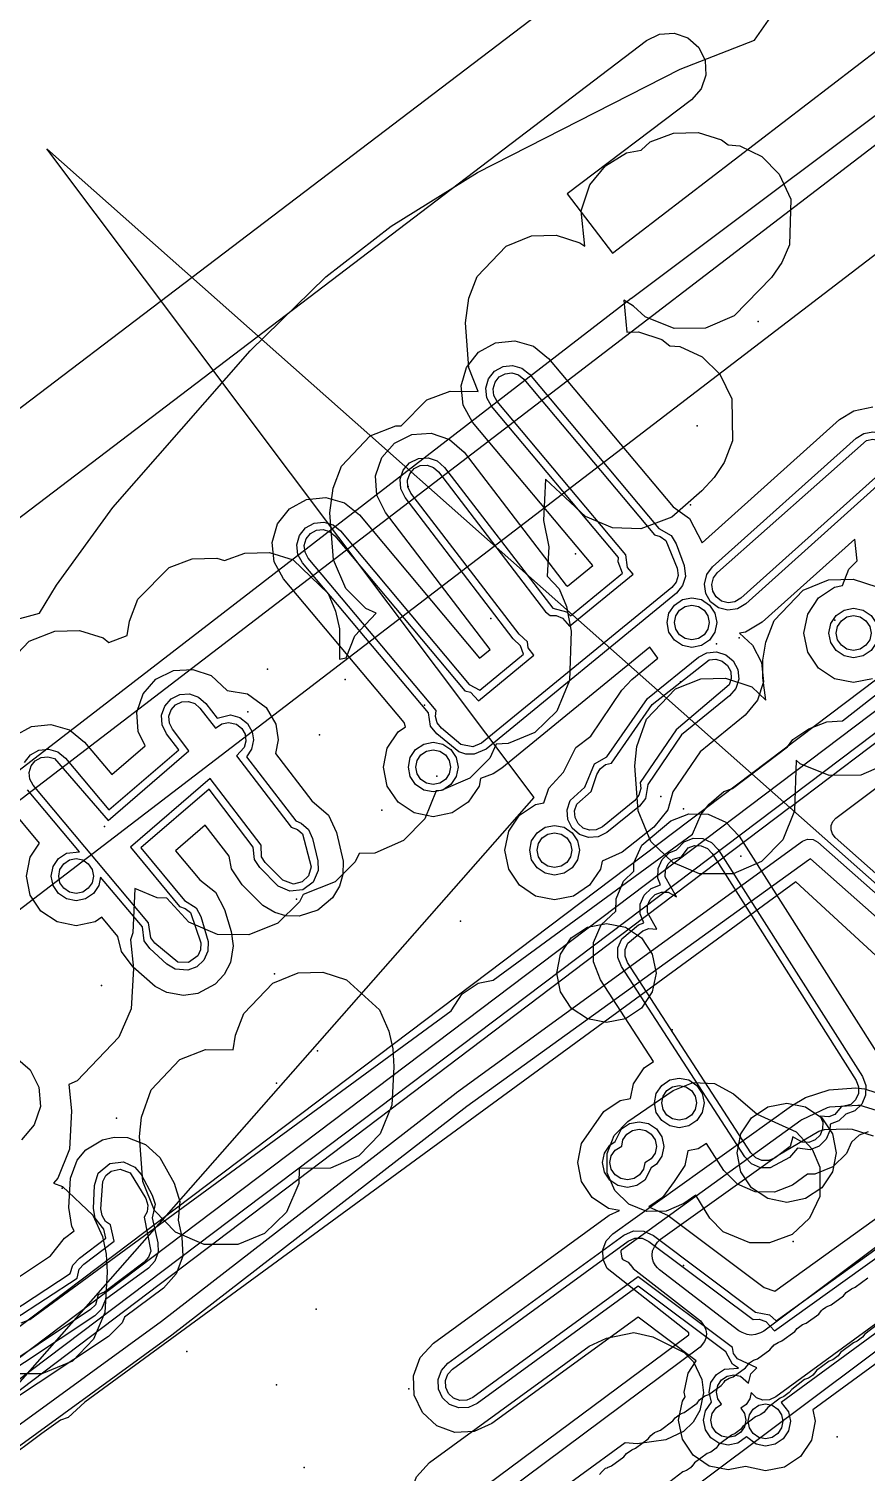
# Model space of a CAD drawing. Header units: metres. Extents: x 8738 to 9560, y -8972 to -7699.
# Drawn here: x 9081 to 9114.7, y -8066.4 to -8008.3 of the extents above; entities that cross this region are included whole.
import ezdxf

# ---------------------------------------------------------------- set-up
doc = ezdxf.new("R2010")
doc.units = ezdxf.units.M
for name, color, linetype in [('AI_GREENING_EXCLUSIONS', 1, 'Continuous'), ('AI_GREENING_LAWN', 82, 'Continuous'), ('AI_GREENING_REJECTED', 6, 'Continuous')]:
    doc.layers.add(name, color=color, linetype=linetype)

msp = doc.modelspace()

# ---------------------------------------------------------------- linework, layer by layer
at = {"layer": 'AI_GREENING_EXCLUSIONS'}
for points in [[(9065.332, -8039.592), (9105.887, -8008.746), (9106.413, -8008.49), (9106.998, -8008.456), (9107.55, -8008.648), (9107.988, -8009.037), (9108.243, -8009.563), (9108.278, -8010.148), (9108.086, -8010.701), (9107.697, -8011.138), (9102.685, -8014.931), (9104.516, -8017.317), (9116.273, -8008.3), (9130.611, -7997.862)], [(9133.563, -7999.423), (9118.053, -8010.714), (9074.126, -8044.337)], [(9079.347, -8062.757), (9138.983, -8017.725), (9143.15, -8014.605), (9143.021, -8014.092), (9142.791, -8013.706), (9133.374, -8000.948)], [(9135.623, -8002.253), (9120.149, -8013.518), (9076.249, -8047.119), (9063.963, -8056.126), (9063.981, -8056.862), (9063.352, -8058.709), (9062.065, -8060.175), (9060.716, -8061.209), (9058.965, -8062.071), (9057.019, -8062.197), (9056.141, -8061.899), (9055.655, -8061.923), (9055.572, -8062.153), (9055.355, -8062.393), (9055.049, -8063.245), (9053.738, -8064.69), (9053.176, -8065.106), (9051.411, -8065.939), (9051.081, -8065.955), (9011.834, -8095.018)], [(9078.75, -8061.955), (9138.383, -8016.924), (9141.952, -8014.253), (9132.857, -8001.965)], [(9009.423, -8076.766), (9044.757, -8050.755), (9046.514, -8049.937), (9047.463, -8049.893), (9047.614, -8049.47), (9048.923, -8048.024), (9050.858, -8046.587), (9051.08, -8046.019), (9052.379, -8044.636), (9063.247, -8036.78), (9103.775, -8005.955)], [(9080.683, -8060.415), (9081.039, -8060.271), (9098.011, -8047.845), (9098.452, -8047.159), (9099.101, -8046.725), (9099.704, -8046.605), (9107.738, -8040.723), (9108.093, -8039.918), (9108.411, -8039.511), (9109.002, -8039.001), (9109.348, -8038.887), (9111.571, -8037.208), (9111.775, -8036.907), (9112.426, -8036.478), (9113.156, -8036.2), (9113.776, -8036.16), (9136.038, -8018.768), (9136.326, -8018.398), (9136.916, -8017.887), (9137.262, -8017.772), (9138.109, -8017.132), (9145.009, -8006.609)], [(9080.683, -8060.415), (9081.039, -8060.271), (9098.011, -8047.845), (9098.452, -8047.159), (9099.101, -8046.725), (9099.704, -8046.605), (9107.738, -8040.723), (9108.093, -8039.918), (9108.411, -8039.511), (9109.002, -8039.001), (9109.348, -8038.887), (9111.571, -8037.208), (9111.775, -8036.907), (9112.426, -8036.478), (9113.156, -8036.2), (9113.776, -8036.16), (9136.038, -8018.768), (9136.326, -8018.398), (9136.916, -8017.887), (9137.262, -8017.772), (9138.109, -8017.132), (9145.009, -8006.609)], [(9078.938, -8032.494), (9081.424, -8031.821), (9082.106, -8030.696), (9084.385, -8027.569), (9089.909, -8021.249), (9092.964, -8018.267), (9095.595, -8016.226), (9099.081, -8014.075), (9107.243, -8009.912), (9110.235, -8008.742), (9111.172, -8007.392)], [(9079.855, -8034.17), (9081.016, -8032.949), (9082.045, -8032.541), (9083.04, -8032.515), (9083.988, -8032.815), (9084.226, -8032.996), (9084.957, -8032.721), (9085.054, -8032.138), (9085.393, -8031.263), (9086.653, -8029.984), (9087.584, -8029.634), (9088.578, -8029.607), (9088.887, -8029.705), (9089.707, -8029.397), (9090.701, -8029.37), (9091.649, -8029.67), (9093.061, -8031.027), (9093.36, -8031.736), (9093.515, -8032.456), (9093.511, -8033.672), (9093.786, -8033.618), (9094.128, -8032.731), (9094.988, -8031.826), (9094.58, -8031.639), (9093.77, -8030.829), (9093.272, -8029.678), (9093.127, -8027.778), (9093.256, -8026.78), (9093.595, -8025.905), (9094.756, -8024.683), (9095.786, -8024.276), (9095.995, -8024.27), (9097.036, -8023.221), (9097.968, -8022.871), (9099.101, -8022.888), (9098.723, -8021.944), (9098.595, -8020.125), (9098.725, -8019.128), (9099.064, -8018.252), (9100.224, -8017.031), (9101.254, -8016.623), (9102.249, -8016.597), (9103.197, -8016.897), (9103.395, -8017.04), (9103.247, -8015.616), (9103.607, -8014.568), (9104.233, -8013.795), (9105.077, -8013.27), (9105.664, -8013.175), (9106.036, -8012.831), (9106.967, -8012.48), (9107.962, -8012.454), (9108.91, -8012.754), (9109.171, -8012.957), (9109.64, -8012.991), (9110.534, -8013.428), (9111.235, -8014.133), (9111.699, -8015.139), (9111.649, -8016.987), (9111.338, -8017.692), (9110.921, -8018.298), (9109.413, -8019.844), (9108.263, -8020.342), (9106.993, -8020.358), (9105.828, -8019.889), (9105.366, -8019.448), (9104.973, -8019.206), (9105.097, -8020.504), (9105.557, -8020.492), (9106.506, -8020.792), (9106.826, -8021.051), (9107.228, -8021.077), (9108.13, -8021.498), (9108.844, -8022.191), (9109.326, -8023.188), (9109.353, -8024.873), (9109.01, -8025.747), (9108.604, -8026.361), (9108.119, -8026.89), (9106.908, -8027.955), (9105.657, -8028.421), (9104.511, -8028.383), (9103.424, -8027.926), (9101.81, -8026.422), (9101.738, -8028.089), (9101.95, -8029.147), (9101.887, -8030.327), (9102.366, -8030.846), (9102.666, -8031.555), (9102.848, -8032.545), (9102.783, -8034.536), (9102.268, -8035.768), (9101.391, -8036.624), (9100.308, -8037.077), (9099.826, -8037.093), (9099.574, -8037.655), (9098.764, -8038.465), (9097.614, -8038.964), (9097.41, -8038.98), (9096.948, -8040.107), (9096.092, -8040.984), (9094.942, -8041.483), (9094.301, -8041.499), (9094.145, -8041.832), (9093.334, -8042.642), (9092.048, -8043.157), (9091.907, -8043.452), (9091.03, -8044.308), (9089.865, -8044.777), (9088.596, -8044.761), (9087.446, -8044.263), (9086.557, -8043.305), (9086.172, -8043.288), (9085.264, -8042.908), (9085.193, -8044.703), (9085.095, -8044.979), (9085.216, -8046.129), (9085.122, -8047.755), (9084.624, -8048.906), (9082.943, -8050.658), (9082.611, -8050.81), (9082.715, -8051.87), (9082.637, -8053.415), (9082.168, -8054.58), (9081.991, -8054.778), (9082.352, -8054.912), (9083.576, -8056.07), (9083.961, -8056.926), (9084.116, -8057.646), (9084.156, -8058.363), (9084.062, -8059.989), (9083.609, -8061.073), (9082.753, -8061.95), (9081.521, -8062.464), (9080.334, -8062.464)], [(9114.995, -8034.468), (9114.23, -8034.62), (9113.465, -8034.468), (9112.816, -8034.034), (9112.382, -8033.385), (9112.23, -8032.62), (9112.382, -8031.855), (9112.816, -8031.206), (9113.465, -8030.772), (9113.786, -8030.708), (9114.042, -8030.047), (9114.367, -8029.707), (9114.279, -8028.845), (9110.549, -8032.189), (9109.878, -8032.587), (9109.63, -8032.622), (9110.158, -8033.114), (9110.522, -8033.804), (9110.594, -8034.581), (9110.363, -8035.327), (9109.865, -8035.927), (9108.04, -8037.407), (9106.945, -8039.02), (9106.738, -8039.743), (9106.184, -8040.444), (9104.901, -8041.454), (9104.093, -8041.808), (9104.028, -8042.135), (9103.594, -8042.784), (9102.945, -8043.218), (9102.18, -8043.37), (9101.415, -8043.218), (9100.766, -8042.784), (9100.332, -8042.135), (9100.18, -8041.37), (9100.332, -8040.605), (9100.766, -8039.956), (9101.415, -8039.522), (9101.75, -8039.456), (9101.946, -8038.874), (9102.546, -8038.219), (9103.04, -8037.232), (9103.636, -8036.773), (9104.897, -8034.916), (9105.292, -8034.486), (9106.336, -8033.639), (9106.336, -8033.639), (9106.016, -8033.189), (9100.057, -8038.067), (9099.711, -8038.295), (9099.199, -8038.477), (9099.138, -8038.785), (9098.704, -8039.434), (9098.055, -8039.868), (9097.29, -8040.02), (9096.525, -8039.868), (9095.876, -8039.434), (9095.442, -8038.785), (9095.29, -8038.02), (9095.442, -8037.255), (9095.876, -8036.606), (9096.174, -8036.406), (9096.124, -8036.231), (9091.261, -8030.436), (9090.885, -8029.752), (9090.8, -8028.976), (9091.019, -8028.227), (9091.507, -8027.618), (9092.191, -8027.243), (9092.967, -8027.158), (9093.716, -8027.376), (9094.325, -8027.865), (9099.162, -8033.63), (9099.585, -8033.284), (9095.362, -8027.771), (9095.018, -8027.07), (9094.968, -8026.292), (9095.219, -8025.553), (9095.734, -8024.967), (9096.435, -8024.622), (9097.213, -8024.572), (9097.952, -8024.824), (9098.538, -8025.339), (9102.646, -8030.703), (9102.707, -8030.728), (9103.716, -8029.902), (9098.872, -8024.128), (9098.496, -8023.444), (9098.411, -8022.668), (9098.63, -8021.919), (9099.118, -8021.31), (9099.802, -8020.935), (9100.578, -8020.85), (9101.327, -8021.068), (9101.936, -8021.557), (9106.959, -8027.543), (9107.617, -8028.012), (9108.132, -8028.984), (9113.664, -8024.024), (9114.234, -8023.665), (9114.999, -8023.513)], [(9115.666, -8037.844), (9114.516, -8038.342), (9113.247, -8038.359), (9112.082, -8037.889), (9111.909, -8037.738), (9111.849, -8039.784), (9111.379, -8040.949), (9110.524, -8041.826), (9109.374, -8042.324), (9108.023, -8042.324), (9106.94, -8041.871), (9106.063, -8041.016), (9105.548, -8039.784), (9105.419, -8037.965), (9105.5, -8037.19), (9105.888, -8036.092), (9107.049, -8034.87), (9108.079, -8034.463), (9109.073, -8034.437), (9109.073, -8034.437), (9110.123, -8034.789), (9110.69, -8035.325), (9110.573, -8034.43), (9110.575, -8033.712), (9110.691, -8032.985), (9111.03, -8032.11), (9112.191, -8030.888), (9113.221, -8030.481), (9114.215, -8030.454), (9115.164, -8030.754)], [(9080.421, -8036.767), (9081.105, -8036.392), (9081.881, -8036.307), (9082.63, -8036.525), (9083.239, -8037.014), (9084.34, -8038.325), (9085.691, -8037.165), (9085.404, -8036.582), (9085.354, -8035.804), (9085.605, -8035.065), (9086.12, -8034.479), (9086.821, -8034.134), (9087.599, -8034.084), (9088.338, -8034.336), (9088.986, -8034.931), (9089.813, -8035.071), (9090.565, -8035.615), (9090.948, -8036.295), (9091.048, -8036.919), (9090.937, -8037.479), (9092.395, -8039.384), (9093.073, -8039.953), (9093.399, -8040.662), (9093.657, -8041.81), (9093.645, -8042.351), (9093.511, -8042.817), (9093.234, -8043.282), (9092.638, -8043.785), (9091.895, -8044.022), (9091.354, -8044.01), (9090.905, -8043.883), (9090.423, -8043.599), (9089.588, -8042.77), (9089.161, -8042.117), (9089.066, -8041.615), (9088.107, -8040.363), (9086.911, -8041.39), (9087.892, -8042.559), (9088.516, -8043.062), (9088.882, -8043.752), (9089.151, -8044.646), (9089.236, -8045.222), (9089.118, -8045.897), (9088.869, -8046.376), (9088.501, -8046.771), (9087.811, -8047.137), (9087.236, -8047.222), (9086.561, -8047.104), (9086.082, -8046.855), (9085.2, -8046.075), (9084.736, -8045.448), (9084.736, -8045.448), (9084.583, -8044.839), (9083.941, -8044.073), (9083.665, -8044.258), (9082.9, -8044.41), (9082.135, -8044.258), (9081.486, -8043.824), (9081.052, -8043.175), (9080.9, -8042.41), (9081.052, -8041.645), (9081.429, -8041.08), (9080.175, -8039.585)], [(9080.82, -8037.837), (9081.064, -8037.533), (9081.406, -8037.345), (9081.794, -8037.303), (9082.169, -8037.412), (9082.473, -8037.656), (9084.224, -8039.743), (9087.04, -8037.324), (9086.542, -8036.675), (9086.37, -8036.325), (9086.345, -8035.935), (9086.471, -8035.566), (9086.728, -8035.273), (9087.078, -8035.101), (9087.468, -8035.075), (9087.837, -8035.201), (9088.13, -8035.459), (9088.583, -8036.05), (9089.124, -8035.921), (9089.5, -8036.026), (9089.807, -8036.266), (9089.998, -8036.606), (9090.048, -8036.919), (9089.972, -8037.302), (9089.771, -8037.602), (9091.755, -8040.192), (9091.977, -8040.275), (9092.263, -8040.54), (9092.426, -8040.894), (9092.643, -8041.803), (9092.657, -8042.193), (9092.452, -8042.658), (9092.044, -8042.962), (9091.512, -8043.022), (9091.047, -8042.817), (9090.302, -8042.069), (9090.088, -8041.743), (9090.04, -8041.242), (9088.258, -8038.915), (9085.509, -8041.275), (9087.264, -8043.392), (9087.742, -8043.695), (9087.925, -8044.039), (9088.221, -8045.052), (9088.211, -8045.442), (9088.052, -8045.799), (9087.769, -8046.067), (9087.405, -8046.207), (9086.898, -8046.163), (9086.564, -8045.962), (9085.872, -8045.335), (9085.64, -8045.021), (9085.572, -8044.462), (9083.891, -8042.457), (9083.824, -8042.793), (9083.824, -8042.793), (9083.607, -8043.117), (9083.283, -8043.334), (9082.9, -8043.41), (9082.517, -8043.334), (9082.193, -8043.117), (9081.976, -8042.793), (9081.9, -8042.41), (9081.976, -8042.027), (9082.193, -8041.703), (9082.517, -8041.486), (9083.034, -8041.437), (9080.941, -8038.942)], [(9118.627, -8059.497), (9112.589, -8063.912), (9112.681, -8064.376), (9112.529, -8065.141), (9112.095, -8065.79), (9111.446, -8066.224), (9110.681, -8066.376), (9109.869, -8066.193), (9109.18, -8066.33), (9108.415, -8066.178), (9107.766, -8065.744), (9107.332, -8065.095), (9107.18, -8064.33), (9107.332, -8063.565), (9107.446, -8063.394), (9107.407, -8063.198), (9107.559, -8062.433), (9107.891, -8061.936), (9105.542, -8060.174), (9099.652, -8064.464), (9098.943, -8064.791), (9098.943, -8064.791), (9098.164, -8064.823), (9097.431, -8064.554), (9096.858, -8064.025), (9096.53, -8063.316), (9096.499, -8062.537), (9096.768, -8061.804), (9097.297, -8061.23), (9104.382, -8056.071), (9104.794, -8055.888), (9104.348, -8055.8), (9103.699, -8055.366), (9103.265, -8054.717), (9103.113, -8053.952), (9103.265, -8053.187), (9104.17, -8051.891), (9104.819, -8051.457), (9105.238, -8051.374), (9105.355, -8050.784), (9105.789, -8050.135), (9106.162, -8049.885), (9104.031, -8046.597), (9103.743, -8045.872), (9103.754, -8045.091), (9104.062, -8044.375), (9104.651, -8043.819), (9104.656, -8043.333), (9104.962, -8042.615), (9105.369, -8042.217), (9105.377, -8041.882), (9105.693, -8041.168), (9106.862, -8040.182), (9107.59, -8039.901), (9108.37, -8039.92), (9109.084, -8040.235), (9109.622, -8040.8), (9115.427, -8049.951)], [(9119.26, -8047.705), (9112.494, -8041.713), (9112.417, -8041.77), (9098.644, -8051.698), (9086.755, -8060.903), (9073.69, -8070.417)], [(9162.28, -8104.863), (9136.861, -8080.886), (9136.325, -8080.771), (9135.635, -8080.413), (9135.036, -8079.913), (9134.867, -8079.59), (9133.732, -8078.495), (9133.409, -8077.988), (9132.898, -8076.498), (9132.677, -8076.21), (9132.476, -8075.456), (9132.444, -8074.676), (9132.509, -8074.41), (9125.134, -8054.827), (9111.895, -8042.637), (9083.258, -8063.604), (9082.583, -8064.221), (9082.275, -8064.323), (9081.525, -8064.872), (9079.98, -8066.016)], [(9162.28, -8104.863), (9136.861, -8080.886), (9136.325, -8080.771), (9135.635, -8080.413), (9135.036, -8079.913), (9134.867, -8079.59), (9133.732, -8078.495), (9133.409, -8077.988), (9132.898, -8076.498), (9132.677, -8076.21), (9132.476, -8075.456), (9132.444, -8074.676), (9132.509, -8074.41), (9125.134, -8054.827), (9111.895, -8042.637), (9083.258, -8063.604), (9082.583, -8064.221), (9082.275, -8064.323), (9081.525, -8064.872), (9079.98, -8066.016)], [(9080.465, -8049.713), (9081.056, -8050.223), (9081.407, -8050.92), (9081.464, -8051.698), (9081.219, -8052.439), (9080.709, -8053.03)], [(9094.213, -8070.824), (9107.588, -8060.886), (9107.588, -8060.818), (9104.296, -8058.218), (9104.135, -8057.863), (9104.123, -8057.473), (9104.26, -8057.108), (9104.527, -8056.823), (9111.721, -8051.669), (9112.287, -8051.334), (9113.242, -8051.016), (9114.316, -8050.942), (9114.672, -8050.982), (9115.951, -8051.404)], [(9079.687, -8059.158), (9081.866, -8057.713), (9082.433, -8056.999), (9082.828, -8056.703), (9082.725, -8056.532), (9082.606, -8055.761), (9082.673, -8054.586), (9082.949, -8053.856), (9083.295, -8053.441), (9083.962, -8053.036), (9084.435, -8052.927), (9084.975, -8052.943), (9085.705, -8053.219), (9086.273, -8053.754), (9086.849, -8054.781), (9087.08, -8055.526), (9087.012, -8056.275), (9087.169, -8056.958), (9087.196, -8057.722), (9086.934, -8058.44), (9086.421, -8059.007), (9084.855, -8060.182), (9084.76, -8060.411), (9084.206, -8060.96), (9079.971, -8063.769)], [(9114.809, -8052.711), (9114.452, -8052.849), (9114.142, -8053.126), (9113.948, -8053.581), (9113.39, -8054.127), (9112.666, -8054.418), (9112.365, -8054.414), (9111.769, -8054.858), (9111.044, -8055.147), (9110.264, -8055.136), (9109.547, -8054.827), (9109.003, -8054.268), (9108.296, -8053.178), (9107.968, -8053.397), (9107.549, -8053.48), (9107.432, -8054.07), (9106.998, -8054.719), (9106.527, -8055.366), (9105.975, -8055.735), (9106.76, -8056.088), (9110.621, -8058.984), (9111.054, -8059.13), (9117.461, -8054.529)], [(9079.274, -8060.631), (9082.659, -8058.415), (9082.773, -8058.089), (9083.034, -8057.799), (9084.1, -8056.998), (9084.016, -8056.633), (9083.664, -8056.19), (9083.605, -8055.805), (9083.646, -8054.872), (9083.797, -8054.386), (9084.263, -8053.992), (9084.81, -8053.929), (9085.274, -8054.138), (9085.524, -8054.438), (9085.97, -8055.259), (9086.086, -8055.631), (9085.964, -8056.183), (9086.195, -8057.183), (9086.208, -8057.565), (9086.077, -8057.924), (9085.821, -8058.207), (9084.081, -8059.472), (9083.93, -8059.852), (9083.653, -8060.127), (9079.418, -8062.935)], [(9079.102, -8061.105), (9082.947, -8058.614), (9083.031, -8058.242), (9083.214, -8058.039), (9084.436, -8057.121), (9084.285, -8056.466), (9084.088, -8056.322), (9083.946, -8056.088), (9083.905, -8055.818), (9083.974, -8054.717), (9084.101, -8054.475), (9084.311, -8054.301), (9084.676, -8054.216), (9085.086, -8054.371), (9085.706, -8055.402), (9085.787, -8055.663), (9085.763, -8055.935), (9085.649, -8056.151), (9085.912, -8057.517), (9085.82, -8057.769), (9085.641, -8057.967), (9084.054, -8059.158), (9083.787, -8059.278), (9083.681, -8059.684), (9083.488, -8059.877), (9079.253, -8062.685)], [(9118.659, -8058.235), (9111.304, -8063.613), (9111.605, -8063.993), (9111.681, -8064.376), (9111.605, -8064.759), (9111.388, -8065.083), (9111.064, -8065.3), (9110.681, -8065.376), (9110.298, -8065.3), (9109.915, -8064.995), (9109.563, -8065.254), (9109.18, -8065.33), (9108.797, -8065.254), (9108.473, -8065.037), (9108.256, -8064.713), (9108.18, -8064.33), (9108.256, -8063.947), (9108.499, -8063.605), (9108.407, -8063.198), (9108.483, -8062.815), (9108.7, -8062.491), (9109.024, -8062.274), (9109.024, -8062.274), (9109.586, -8062.234), (9109.344, -8062.079), (9109.081, -8061.579), (9105.551, -8058.931), (9099.063, -8063.656), (9098.709, -8063.819), (9098.319, -8063.835), (9097.953, -8063.7), (9097.666, -8063.436), (9097.502, -8063.082), (9097.487, -8062.692), (9097.621, -8062.326), (9097.886, -8062.039), (9104.971, -8056.879), (9105.356, -8056.708), (9105.777, -8056.711), (9106.16, -8056.888), (9110.281, -8059.979), (9110.835, -8060.091), (9111.104, -8060.326), (9118.147, -8055.267)], [(9118.799, -8057.761), (9111.093, -8063.395), (9110.845, -8063.51), (9110.573, -8063.522), (9110.316, -8063.428), (9110.103, -8063.218), (9110.054, -8063.466), (9109.902, -8063.693), (9109.679, -8063.842), (9109.827, -8064.062), (9109.88, -8064.33), (9109.827, -8064.598), (9109.675, -8064.825), (9109.448, -8064.977), (9109.18, -8065.03), (9108.912, -8064.977), (9108.685, -8064.825), (9108.533, -8064.598), (9108.48, -8064.33), (9108.533, -8064.062), (9108.685, -8063.835), (9108.908, -8063.686), (9108.76, -8063.466), (9108.707, -8063.198), (9108.76, -8062.93), (9108.912, -8062.703), (9109.139, -8062.551), (9109.407, -8062.498), (9109.675, -8062.551), (9109.993, -8062.84), (9110.082, -8062.466), (9110.325, -8062.222), (9109.552, -8061.863), (9109.552, -8061.863), (9109.396, -8061.639), (9109.343, -8061.4), (9105.554, -8058.558), (9098.886, -8063.413), (9098.639, -8063.528), (9098.366, -8063.539), (9098.109, -8063.444), (9097.909, -8063.259), (9097.794, -8063.011), (9097.783, -8062.738), (9097.877, -8062.482), (9098.062, -8062.281), (9105.148, -8057.122), (9105.417, -8057.002), (9105.712, -8057.004), (9105.98, -8057.128), (9110.183, -8060.28), (9110.427, -8060.264), (9110.686, -8060.351), (9111.048, -8060.735), (9118.353, -8055.488)]]:
    msp.add_lwpolyline(points, dxfattribs=at)
for points in [[(9111.666, -8039.643), (9105.286, -8044.47), (9105.286, -8044.47), (9079.766, -8063.776), (9101.359, -8039.245), (9081.723, -8013.122), (9111.666, -8039.643)], [(9121.974, -8040.042), (9141.61, -8066.165), (9111.666, -8039.643), (9118.047, -8034.817), (9118.047, -8034.817), (9143.567, -8015.511), (9121.974, -8040.042)], [(9091.906, -8028.689), (9092.15, -8028.384), (9092.492, -8028.197), (9092.88, -8028.154), (9093.254, -8028.263), (9093.559, -8028.508), (9098.744, -8034.689), (9099.166, -8034.92), (9100.932, -8033.474), (9100.812, -8033.137), (9100.513, -8032.852), (9096.156, -8027.163), (9095.984, -8026.813), (9095.959, -8026.423), (9096.085, -8026.054), (9096.342, -8025.761), (9096.692, -8025.589), (9097.082, -8025.563), (9097.451, -8025.689), (9097.744, -8025.947), (9102.117, -8031.622), (9102.663, -8031.772), (9102.819, -8031.929), (9104.921, -8030.208), (9104.739, -8029.757), (9104.755, -8029.584), (9099.638, -8023.485), (9099.45, -8023.143), (9099.408, -8022.755), (9099.517, -8022.381), (9099.761, -8022.076), (9100.103, -8021.889), (9100.491, -8021.846), (9100.865, -8021.955), (9101.17, -8022.199), (9106.381, -8028.411), (9106.879, -8028.687), (9107.081, -8029.021), (9107.4, -8029.899), (9107.455, -8030.339), (9107.341, -8030.712), (9107.094, -8031.014), (9099.424, -8037.294), (9098.935, -8037.499), (9098.606, -8037.503), (9098.318, -8037.401), (9097.431, -8036.684), (9097.188, -8036.379), (9097.098, -8035.836), (9092.027, -8029.793), (9091.839, -8029.451), (9091.797, -8029.063), (9091.906, -8028.689)], [(9092.172, -8028.827), (9092.343, -8028.614), (9092.582, -8028.483), (9092.854, -8028.453), (9093.116, -8028.529), (9093.329, -8028.7), (9098.56, -8034.945), (9098.796, -8035.008), (9099.115, -8035.349), (9101.351, -8033.518), (9101.121, -8033.219), (9101.085, -8032.977), (9100.751, -8032.67), (9096.395, -8026.98), (9096.274, -8026.735), (9096.256, -8026.463), (9096.344, -8026.204), (9096.525, -8025.999), (9096.77, -8025.878), (9097.042, -8025.861), (9097.301, -8025.949), (9097.506, -8026.129), (9101.819, -8031.761), (9101.999, -8031.916), (9102.243, -8031.917), (9102.496, -8032.021), (9102.779, -8032.349), (9105.351, -8030.243), (9105.119, -8029.986), (9105.052, -8029.471), (9099.868, -8023.292), (9099.736, -8023.053), (9099.706, -8022.781), (9099.783, -8022.519), (9099.954, -8022.306), (9100.193, -8022.175), (9100.465, -8022.145), (9100.727, -8022.221), (9100.94, -8022.392), (9106.2, -8028.67), (9106.437, -8028.728), (9106.658, -8028.889), (9107.118, -8030.001), (9107.157, -8030.309), (9107.077, -8030.571), (9106.903, -8030.782), (9099.233, -8037.062), (9098.891, -8037.205), (9098.408, -8037.106), (9097.625, -8036.454), (9097.454, -8036.241), (9097.378, -8035.979), (9097.405, -8035.736), (9092.256, -8029.6), (9092.125, -8029.361), (9092.095, -8029.089), (9092.172, -8028.827)], [(9109.546, -8031.643), (9109.16, -8031.699), (9108.782, -8031.602), (9108.469, -8031.368), (9108.271, -8031.032), (9108.215, -8030.646), (9108.312, -8030.268), (9108.546, -8029.955), (9114.331, -8024.768), (9114.643, -8024.584), (9114.999, -8024.513), (9115.382, -8024.589), (9115.744, -8024.845), (9115.942, -8025.181), (9115.999, -8025.513), (9115.923, -8025.896), (9115.706, -8026.22), (9109.882, -8031.445), (9109.546, -8031.643)], [(9109.176, -8031.399), (9108.911, -8031.331), (9108.693, -8031.167), (9108.554, -8030.932), (9108.515, -8030.662), (9108.583, -8030.397), (9108.747, -8030.179), (9114.75, -8024.863), (9114.999, -8024.813), (9115.267, -8024.866), (9115.52, -8025.046), (9115.699, -8025.513), (9115.646, -8025.781), (9115.494, -8026.008), (9109.681, -8031.221), (9109.446, -8031.36), (9109.176, -8031.399)], [(9107.331, -8033.124), (9107.007, -8032.907), (9106.79, -8032.583), (9106.714, -8032.2), (9106.79, -8031.817), (9107.007, -8031.493), (9107.331, -8031.276), (9107.714, -8031.2), (9108.097, -8031.276), (9108.421, -8031.493), (9108.638, -8031.817), (9108.714, -8032.2), (9108.638, -8032.583), (9108.421, -8032.907), (9108.097, -8033.124), (9107.714, -8033.2), (9107.331, -8033.124)], [(9107.219, -8032.695), (9107.067, -8032.468), (9107.014, -8032.2), (9107.067, -8031.932), (9107.219, -8031.705), (9107.446, -8031.553), (9107.714, -8031.5), (9107.982, -8031.553), (9108.209, -8031.705), (9108.361, -8031.932), (9108.414, -8032.2), (9108.361, -8032.468), (9108.209, -8032.695), (9107.982, -8032.847), (9107.714, -8032.9), (9107.446, -8032.847), (9107.219, -8032.695)], [(9113.847, -8033.544), (9113.523, -8033.327), (9113.306, -8033.003), (9113.23, -8032.62), (9113.306, -8032.237), (9113.523, -8031.913), (9113.847, -8031.696), (9114.23, -8031.62), (9114.613, -8031.696), (9114.937, -8031.913), (9115.154, -8032.237), (9115.23, -8032.62), (9115.154, -8033.003), (9114.937, -8033.327), (9114.613, -8033.544), (9114.23, -8033.62), (9113.847, -8033.544)], [(9113.735, -8033.115), (9113.583, -8032.888), (9113.53, -8032.62), (9113.583, -8032.352), (9113.735, -8032.125), (9113.962, -8031.973), (9114.23, -8031.92), (9114.498, -8031.973), (9114.725, -8032.125), (9114.877, -8032.352), (9114.93, -8032.62), (9114.877, -8032.888), (9114.725, -8033.115), (9114.498, -8033.267), (9114.23, -8033.32), (9113.962, -8033.267), (9113.735, -8033.115)], [(9109.6, -8034.477), (9109.484, -8034.85), (9109.235, -8035.15), (9107.296, -8036.723), (9105.935, -8038.728), (9105.849, -8039.286), (9105.606, -8039.592), (9104.29, -8040.662), (9103.941, -8040.835), (9103.552, -8040.862), (9103.182, -8040.737), (9102.888, -8040.48), (9102.715, -8040.131), (9102.688, -8039.742), (9102.813, -8039.372), (9103.396, -8038.826), (9103.793, -8037.89), (9104.28, -8037.604), (9105.922, -8035.263), (9107.975, -8033.597), (9108.32, -8033.415), (9108.709, -8033.379), (9109.082, -8033.495), (9109.382, -8033.744), (9109.564, -8034.089), (9109.6, -8034.477)], [(9109.221, -8034.707), (9107.073, -8036.518), (9105.629, -8038.644), (9105.657, -8038.886), (9105.582, -8039.149), (9105.412, -8039.363), (9104.107, -8040.424), (9103.863, -8040.546), (9103.59, -8040.564), (9103.331, -8040.477), (9103.126, -8040.297), (9103.004, -8040.053), (9102.986, -8039.78), (9103.073, -8039.521), (9103.651, -8039.008), (9103.882, -8038.324), (9104.019, -8038.088), (9104.235, -8037.921), (9104.471, -8037.857), (9106.111, -8035.496), (9108.406, -8033.703), (9108.678, -8033.677), (9108.939, -8033.758), (9109.149, -8033.933), (9109.276, -8034.174), (9109.301, -8034.446), (9109.221, -8034.707)], [(9081.086, -8037.976), (9081.257, -8037.763), (9081.496, -8037.632), (9081.768, -8037.602), (9082.03, -8037.678), (9084.189, -8040.168), (9087.451, -8037.367), (9086.781, -8036.492), (9086.66, -8036.247), (9086.642, -8035.975), (9086.73, -8035.716), (9086.911, -8035.511), (9087.156, -8035.39), (9087.428, -8035.373), (9087.687, -8035.461), (9087.892, -8035.641), (9088.514, -8036.454), (9088.78, -8036.272), (9089.048, -8036.219), (9089.364, -8036.293), (9089.579, -8036.462), (9089.713, -8036.7), (9089.746, -8036.971), (9089.673, -8037.234), (9089.367, -8037.567), (9091.563, -8040.435), (9091.82, -8040.53), (9092.02, -8040.716), (9092.37, -8042.035), (9092.266, -8042.402), (9092.009, -8042.648), (9091.664, -8042.735), (9091.234, -8042.582), (9090.516, -8041.859), (9090.366, -8041.63), (9090.357, -8041.163), (9088.303, -8038.481), (9085.089, -8041.241), (9087.065, -8043.639), (9087.299, -8043.711), (9087.509, -8043.885), (9087.926, -8045.103), (9087.919, -8045.376), (9087.807, -8045.626), (9087.437, -8045.892), (9087, -8045.881), (9086.074, -8045.112), (9085.911, -8044.893), (9085.821, -8044.292), (9081.171, -8038.749), (9081.039, -8038.51), (9081.009, -8038.238), (9081.086, -8037.976)], [(9096.907, -8038.944), (9096.583, -8038.727), (9096.366, -8038.403), (9096.29, -8038.02), (9096.366, -8037.637), (9096.583, -8037.313), (9096.907, -8037.096), (9097.29, -8037.02), (9097.673, -8037.096), (9097.997, -8037.313), (9098.214, -8037.637), (9098.29, -8038.02), (9098.214, -8038.403), (9097.997, -8038.727), (9097.673, -8038.944), (9097.29, -8039.02), (9096.907, -8038.944)], [(9096.795, -8038.515), (9096.643, -8038.288), (9096.59, -8038.02), (9096.643, -8037.752), (9096.795, -8037.525), (9097.022, -8037.373), (9097.29, -8037.32), (9097.558, -8037.373), (9097.785, -8037.525), (9097.937, -8037.752), (9097.99, -8038.02), (9097.937, -8038.288), (9097.785, -8038.515), (9097.558, -8038.667), (9097.29, -8038.72), (9097.022, -8038.667), (9096.795, -8038.515)], [(9101.797, -8042.294), (9101.473, -8042.077), (9101.256, -8041.753), (9101.18, -8041.37), (9101.256, -8040.987), (9101.473, -8040.663), (9101.797, -8040.446), (9102.18, -8040.37), (9102.563, -8040.446), (9102.887, -8040.663), (9103.104, -8040.987), (9103.18, -8041.37), (9103.104, -8041.753), (9102.887, -8042.077), (9102.563, -8042.294), (9102.18, -8042.37), (9101.797, -8042.294)], [(9101.912, -8042.017), (9101.685, -8041.865), (9101.533, -8041.638), (9101.48, -8041.37), (9101.533, -8041.102), (9101.685, -8040.875), (9101.912, -8040.723), (9102.18, -8040.67), (9102.448, -8040.723), (9102.675, -8040.875), (9102.827, -8041.102), (9102.88, -8041.37), (9102.827, -8041.638), (9102.675, -8041.865), (9102.448, -8042.017), (9102.18, -8042.07), (9101.912, -8042.017)], [(9106.344, -8042.49), (9106.353, -8042.1), (9106.511, -8041.744), (9106.793, -8041.474), (9107.087, -8041.361), (9107.398, -8041.027), (9107.761, -8040.886), (9108.152, -8040.895), (9108.508, -8041.053), (9108.778, -8041.336), (9114.582, -8050.486), (9114.723, -8050.85), (9114.714, -8051.24), (9114.556, -8051.597), (9114.273, -8051.867), (9113.917, -8052.004), (9113.64, -8052.268), (9113.278, -8052.408), (9113.276, -8052.658), (9113.122, -8053.016), (9112.844, -8053.289), (9112.482, -8053.435), (9111.967, -8053.377), (9111.645, -8053.747), (9110.863, -8054.163), (9110.472, -8054.158), (9110.114, -8054.004), (9109.842, -8053.724), (9104.871, -8046.053), (9104.726, -8045.69), (9104.732, -8045.3), (9104.886, -8044.942), (9105.568, -8044.372), (9105.775, -8044.29), (9105.63, -8043.929), (9105.634, -8043.538), (9105.788, -8043.18), (9106.066, -8042.907), (9106.448, -8042.761), (9106.344, -8042.49)], [(9106.757, -8043.059), (9107.091, -8043.251), (9106.639, -8042.439), (9106.646, -8042.166), (9106.756, -8041.916), (9106.954, -8041.728), (9107.289, -8041.631), (9107.558, -8041.28), (9107.813, -8041.182), (9108.086, -8041.188), (9108.336, -8041.299), (9108.524, -8041.496), (9114.329, -8050.647), (9114.427, -8050.902), (9114.421, -8051.175), (9114.31, -8051.425), (9114.113, -8051.613), (9113.729, -8051.709), (9113.479, -8052.015), (9113.225, -8052.113), (9112.887, -8052.078), (9112.985, -8052.323), (9112.982, -8052.596), (9112.875, -8052.847), (9112.68, -8053.038), (9112.426, -8053.14), (9112.153, -8053.137), (9111.787, -8052.913), (9111.677, -8053.305), (9111.062, -8053.767), (9110.808, -8053.868), (9110.535, -8053.865), (9110.284, -8053.756), (9110.094, -8053.561), (9105.122, -8045.89), (9105.021, -8045.636), (9105.025, -8045.363), (9105.133, -8045.112), (9105.732, -8044.624), (9105.985, -8044.523), (9106.299, -8044.544), (9105.925, -8043.873), (9105.928, -8043.6), (9106.035, -8043.349), (9106.23, -8043.158), (9106.484, -8043.056), (9106.757, -8043.059)], [(9082.632, -8043.057), (9082.405, -8042.905), (9082.253, -8042.678), (9082.2, -8042.41), (9082.253, -8042.142), (9082.405, -8041.915), (9082.632, -8041.763), (9082.9, -8041.71), (9083.168, -8041.763), (9083.395, -8041.915), (9083.547, -8042.142), (9083.6, -8042.41), (9083.547, -8042.678), (9083.395, -8042.905), (9083.168, -8043.057), (9082.9, -8043.11), (9082.632, -8043.057)], [(9106.117, -8045.551), (9106.269, -8046.316), (9106.117, -8047.081), (9105.683, -8047.73), (9105.034, -8048.164), (9104.269, -8048.316), (9103.504, -8048.164), (9102.855, -8047.73), (9102.421, -8047.081), (9102.269, -8046.316), (9102.421, -8045.551), (9102.855, -8044.902), (9103.504, -8044.468), (9104.269, -8044.316), (9105.034, -8044.468), (9105.683, -8044.902), (9106.117, -8045.551)], [(9089.324, -8048.818), (9089.664, -8047.943), (9090.824, -8046.721), (9091.854, -8046.314), (9092.848, -8046.287), (9093.797, -8046.588), (9095.122, -8047.798), (9095.508, -8048.654), (9095.663, -8049.373), (9095.702, -8050.09), (9095.625, -8051.635), (9095.155, -8052.8), (9094.299, -8053.677), (9093.149, -8054.175), (9091.888, -8054.192), (9091.872, -8054.799), (9091.373, -8055.949), (9090.496, -8056.805), (9089.413, -8057.258), (9088.062, -8057.258), (9086.912, -8056.76), (9086.057, -8055.882), (9085.587, -8054.717), (9085.458, -8052.899), (9085.539, -8052.123), (9085.927, -8051.026), (9087.088, -8049.804), (9088.118, -8049.396), (9089.226, -8049.406), (9089.324, -8048.818)], [(9106.82, -8052.473), (9106.496, -8052.256), (9106.279, -8051.932), (9106.203, -8051.549), (9106.279, -8051.166), (9106.496, -8050.842), (9106.82, -8050.625), (9107.203, -8050.549), (9107.586, -8050.625), (9107.91, -8050.842), (9108.127, -8051.166), (9108.203, -8051.549), (9108.127, -8051.932), (9107.91, -8052.256), (9107.586, -8052.473), (9107.203, -8052.549), (9106.82, -8052.473)], [(9106.678, -8055.907), (9105.898, -8055.918), (9105.173, -8055.629), (9104.614, -8055.084), (9104.306, -8054.367), (9104.295, -8053.587), (9104.584, -8052.862), (9105.129, -8052.303), (9106.954, -8051.048), (9107.759, -8050.723), (9108.627, -8050.77), (9109.392, -8051.181), (9110.34, -8051.998), (9111.914, -8052.713), (9112.561, -8053.412), (9112.863, -8054.135), (9112.863, -8055.315), (9112.454, -8056.197), (9111.755, -8056.844), (9110.838, -8057.185), (9110.046, -8057.185), (9108.97, -8056.737), (9108.43, -8056.197), (9107.875, -8055.269), (9107.395, -8055.599), (9106.678, -8055.907)], [(9106.935, -8052.196), (9106.708, -8052.044), (9106.556, -8051.817), (9106.503, -8051.549), (9106.556, -8051.281), (9106.708, -8051.054), (9106.935, -8050.902), (9107.203, -8050.849), (9107.471, -8050.902), (9107.698, -8051.054), (9107.85, -8051.281), (9107.903, -8051.549), (9107.85, -8051.817), (9107.698, -8052.044), (9107.471, -8052.196), (9107.203, -8052.249), (9106.935, -8052.196)], [(9113.38, -8052.793), (9113.532, -8053.558), (9113.38, -8054.323), (9112.946, -8054.972), (9112.297, -8055.406), (9111.532, -8055.558), (9110.767, -8055.406), (9110.118, -8054.972), (9109.684, -8054.323), (9109.532, -8053.558), (9109.684, -8052.793), (9110.118, -8052.144), (9110.767, -8051.71), (9111.532, -8051.558), (9112.297, -8051.71), (9112.946, -8052.144), (9113.38, -8052.793)], [(9113.38, -8052.793), (9113.532, -8053.558), (9113.38, -8054.323), (9112.946, -8054.972), (9112.297, -8055.406), (9111.532, -8055.558), (9110.767, -8055.406), (9110.118, -8054.972), (9109.684, -8054.323), (9109.532, -8053.558), (9109.684, -8052.793), (9110.118, -8052.144), (9110.767, -8051.71), (9111.532, -8051.558), (9112.297, -8051.71), (9112.946, -8052.144), (9113.38, -8052.793)], [(9106.291, -8054.012), (9106.072, -8054.159), (9105.82, -8054.659), (9105.496, -8054.876), (9105.113, -8054.952), (9104.73, -8054.876), (9104.406, -8054.659), (9104.189, -8054.335), (9104.113, -8053.952), (9104.189, -8053.569), (9104.406, -8053.245), (9104.625, -8053.098), (9104.877, -8052.598), (9105.201, -8052.381), (9105.584, -8052.305), (9105.967, -8052.381), (9106.291, -8052.598), (9106.508, -8052.922), (9106.584, -8053.305), (9106.508, -8053.688), (9106.291, -8054.012)], [(9106.231, -8053.573), (9106.079, -8053.8), (9105.811, -8053.96), (9105.76, -8054.22), (9105.608, -8054.447), (9105.381, -8054.599), (9105.113, -8054.652), (9104.845, -8054.599), (9104.618, -8054.447), (9104.466, -8054.22), (9104.413, -8053.952), (9104.466, -8053.684), (9104.618, -8053.457), (9104.886, -8053.297), (9104.937, -8053.037), (9105.089, -8052.81), (9105.316, -8052.658), (9105.584, -8052.605), (9105.852, -8052.658), (9106.079, -8052.81), (9106.231, -8053.037), (9106.284, -8053.305), (9106.231, -8053.573)], [(9108.119, -8062.691), (9108.179, -8063.228), (9108.028, -8063.945), (9107.76, -8064.406), (9107.374, -8064.784), (9106.669, -8065.119), (9105.503, -8065.281), (9105.02, -8065.247), (9099.5, -8069.266), (9098.791, -8069.594), (9098.012, -8069.625), (9097.279, -8069.356), (9096.706, -8068.827), (9096.378, -8068.119), (9096.347, -8067.339), (9096.616, -8066.607), (9097.145, -8066.033), (9103.571, -8061.353), (9104.269, -8061.028), (9105.374, -8060.803), (9106.135, -8060.973), (9107.406, -8061.6), (9107.784, -8061.986), (9108.119, -8062.691)], [(9110.413, -8065.023), (9110.186, -8064.871), (9110.034, -8064.644), (9109.981, -8064.376), (9110.034, -8064.108), (9110.186, -8063.881), (9110.413, -8063.729), (9110.681, -8063.676), (9110.949, -8063.729), (9111.176, -8063.881), (9111.328, -8064.108), (9111.381, -8064.376), (9111.328, -8064.644), (9111.176, -8064.871), (9110.949, -8065.023), (9110.681, -8065.076), (9110.413, -8065.023)]]:
    msp.add_lwpolyline(points, close=True, dxfattribs=at)
at = {"layer": 'AI_GREENING_LAWN'}
for points in [[(9069.854, -8046.434), (9105.271, -8019.136), (9105.276, -8019.132), (9131.741, -7999.285)], [(9133.674, -8000.113), (9143.596, -8013.707), (9143.68, -8013.895), (9143.835, -8014.603), (9143.839, -8014.792), (9143.774, -8014.969), (9143.647, -8015.109), (9079.768, -8063.316)], [(9119.714, -8046.371), (9113.486, -8040.855), (9113.377, -8040.716), (9113.323, -8040.549), (9113.33, -8040.372), (9113.398, -8040.21), (9113.518, -8040.08), (9134.409, -8024.405)], [(9073.292, -8069.841), (9086.34, -8060.339), (9086.346, -8060.335), (9098.219, -8051.142), (9098.231, -8051.133), (9112.167, -8041.011), (9112.373, -8040.923), (9112.596, -8040.934), (9112.792, -8041.041), (9119.854, -8047.296)], [(9115.496, -8051.961), (9114.488, -8051.659), (9114.399, -8051.649), (9113.256, -8051.727), (9113.167, -8051.75), (9112.149, -8052.228), (9112.109, -8052.252), (9104.878, -8057.476), (9104.849, -8057.507), (9104.849, -8057.549), (9104.896, -8057.808), (9104.911, -8057.848), (9104.95, -8057.867), (9104.954, -8057.867), (9105.15, -8057.967), (9105.236, -8058.079), (9105.238, -8058.077), (9105.348, -8058.215), (9108.059, -8060.322), (9108.224, -8060.551), (9108.272, -8060.689), (9108.3, -8060.858), (9108.269, -8061.027), (9108.219, -8061.163), (9108.049, -8061.391), (9094.738, -8071.315)], [(9117.195, -8055.818), (9110.618, -8060.739), (9110.478, -8060.812), (9110.272, -8060.881), (9110.107, -8060.907), (9109.942, -8060.877), (9109.733, -8060.801), (9109.6, -8060.728), (9106.408, -8058.272), (9106.327, -8058.194), (9106.244, -8058.093), (9106.168, -8057.967), (9106.132, -8057.824), (9106.118, -8057.682), (9106.132, -8057.507), (9106.206, -8057.347), (9106.333, -8057.163), (9106.452, -8057.043), (9111.15, -8053.677), (9111.189, -8053.652), (9112.828, -8052.694), (9113.062, -8052.626), (9114, -8052.591), (9114.167, -8052.613), (9115.019, -8052.878)], [(9103.992, -8066.523), (9104.094, -8066.393), (9104.238, -8066.269), (9104.311, -8066.244), (9104.308, -8066.238), (9104.477, -8066.169), (9104.975, -8065.803), (9105.074, -8065.677), (9105.29, -8065.518), (9105.441, -8065.461), (9105.958, -8065.082), (9106.061, -8064.952), (9106.205, -8064.828), (9106.277, -8064.803), (9106.275, -8064.797), (9106.444, -8064.728), (9106.942, -8064.361), (9107.041, -8064.236), (9107.257, -8064.077), (9107.407, -8064.02), (9107.925, -8063.641), (9108.024, -8063.515), (9108.241, -8063.356), (9108.39, -8063.3), (9108.89, -8062.935), (9109.007, -8062.795), (9109.012, -8062.799), (9109.057, -8062.737), (9109.219, -8062.638), (9109.374, -8062.579), (9109.873, -8062.215), (9109.99, -8062.074), (9109.995, -8062.078), (9110.04, -8062.017), (9110.202, -8061.917), (9110.357, -8061.859), (9110.856, -8061.494), (9110.973, -8061.354), (9110.978, -8061.358), (9111.023, -8061.296), (9111.185, -8061.197), (9111.34, -8061.138), (9111.858, -8060.759), (9111.957, -8060.633), (9112.173, -8060.474), (9112.323, -8060.418), (9112.823, -8060.053), (9112.939, -8059.913), (9112.941, -8059.914), (9112.973, -8059.869), (9113.105, -8059.772), (9113.158, -8059.756), (9113.157, -8059.753), (9113.326, -8059.684), (9113.824, -8059.318), (9113.923, -8059.192), (9114.14, -8059.033), (9114.29, -8058.976), (9114.807, -8058.597)], [(9086.205, -8083.189), (9118.657, -8058.908)], [(9115.186, -8060.478), (9114.683, -8060.861), (9114.586, -8060.988), (9114.372, -8061.15), (9114.222, -8061.209), (9113.7, -8061.604), (9113.603, -8061.732), (9113.389, -8061.894), (9113.24, -8061.953), (9112.735, -8062.333), (9112.621, -8062.475), (9112.616, -8062.471), (9112.571, -8062.534), (9112.411, -8062.636), (9112.257, -8062.697), (9111.734, -8063.092), (9111.637, -8063.22), (9111.423, -8063.381), (9111.274, -8063.44), (9110.769, -8063.821), (9110.655, -8063.963), (9110.653, -8063.961), (9110.622, -8064.007), (9110.491, -8064.106), (9110.439, -8064.124), (9110.44, -8064.126), (9110.272, -8064.197), (9109.769, -8064.58), (9109.671, -8064.707), (9109.458, -8064.869), (9109.308, -8064.928), (9108.786, -8065.323), (9108.688, -8065.451), (9108.475, -8065.613), (9108.326, -8065.672), (9107.821, -8066.052), (9107.706, -8066.194), (9107.701, -8066.19), (9107.657, -8066.253), (9107.497, -8066.355), (9107.343, -8066.416), (9106.82, -8066.811)]]:
    msp.add_lwpolyline(points, dxfattribs=at)
at = {"layer": 'AI_GREENING_REJECTED'}
for p in [(9110.38, -8020.07), (9107.93, -8024.27), (9096.28, -8026.72), (9107.66, -8027.45), (9103.03, -8029.43), (9099.61, -8032.04), (9113.47, -8032.1), (9108.71, -8033.05), (9109.62, -8032.81), (9090.62, -8034.07), (9093.74, -8034.49), (9107.26, -8034.58), (9096.94, -8035.53), (9089.82, -8035.8), (9092.71, -8036.72), (9097.44, -8038.39), (9106.46, -8039.21), (9095.22, -8039.76), (9107.38, -8039.7), (9084.05, -8040.41), (9109.69, -8041.61), (9091.78, -8043.34), (9098.39, -8044.23), (9090.9, -8046.35), (9083.92, -8046.82), (9106.92, -8048.6), (9092.63, -8049.45), (9090.98, -8050.76), (9108.11, -8051.06), (9084.53, -8052.16), (9082.34, -8054.98), (9111.79, -8057.13), (9107.37, -8058.1), (9092.57, -8059.86), (9087.36, -8061.56), (9090.97, -8062.9), (9096.31, -8063.07), (9113.57, -8065), (9092.09, -8066.23)]:
    msp.add_point(p, dxfattribs=at)

doc.saveas('drawing.dxf')
